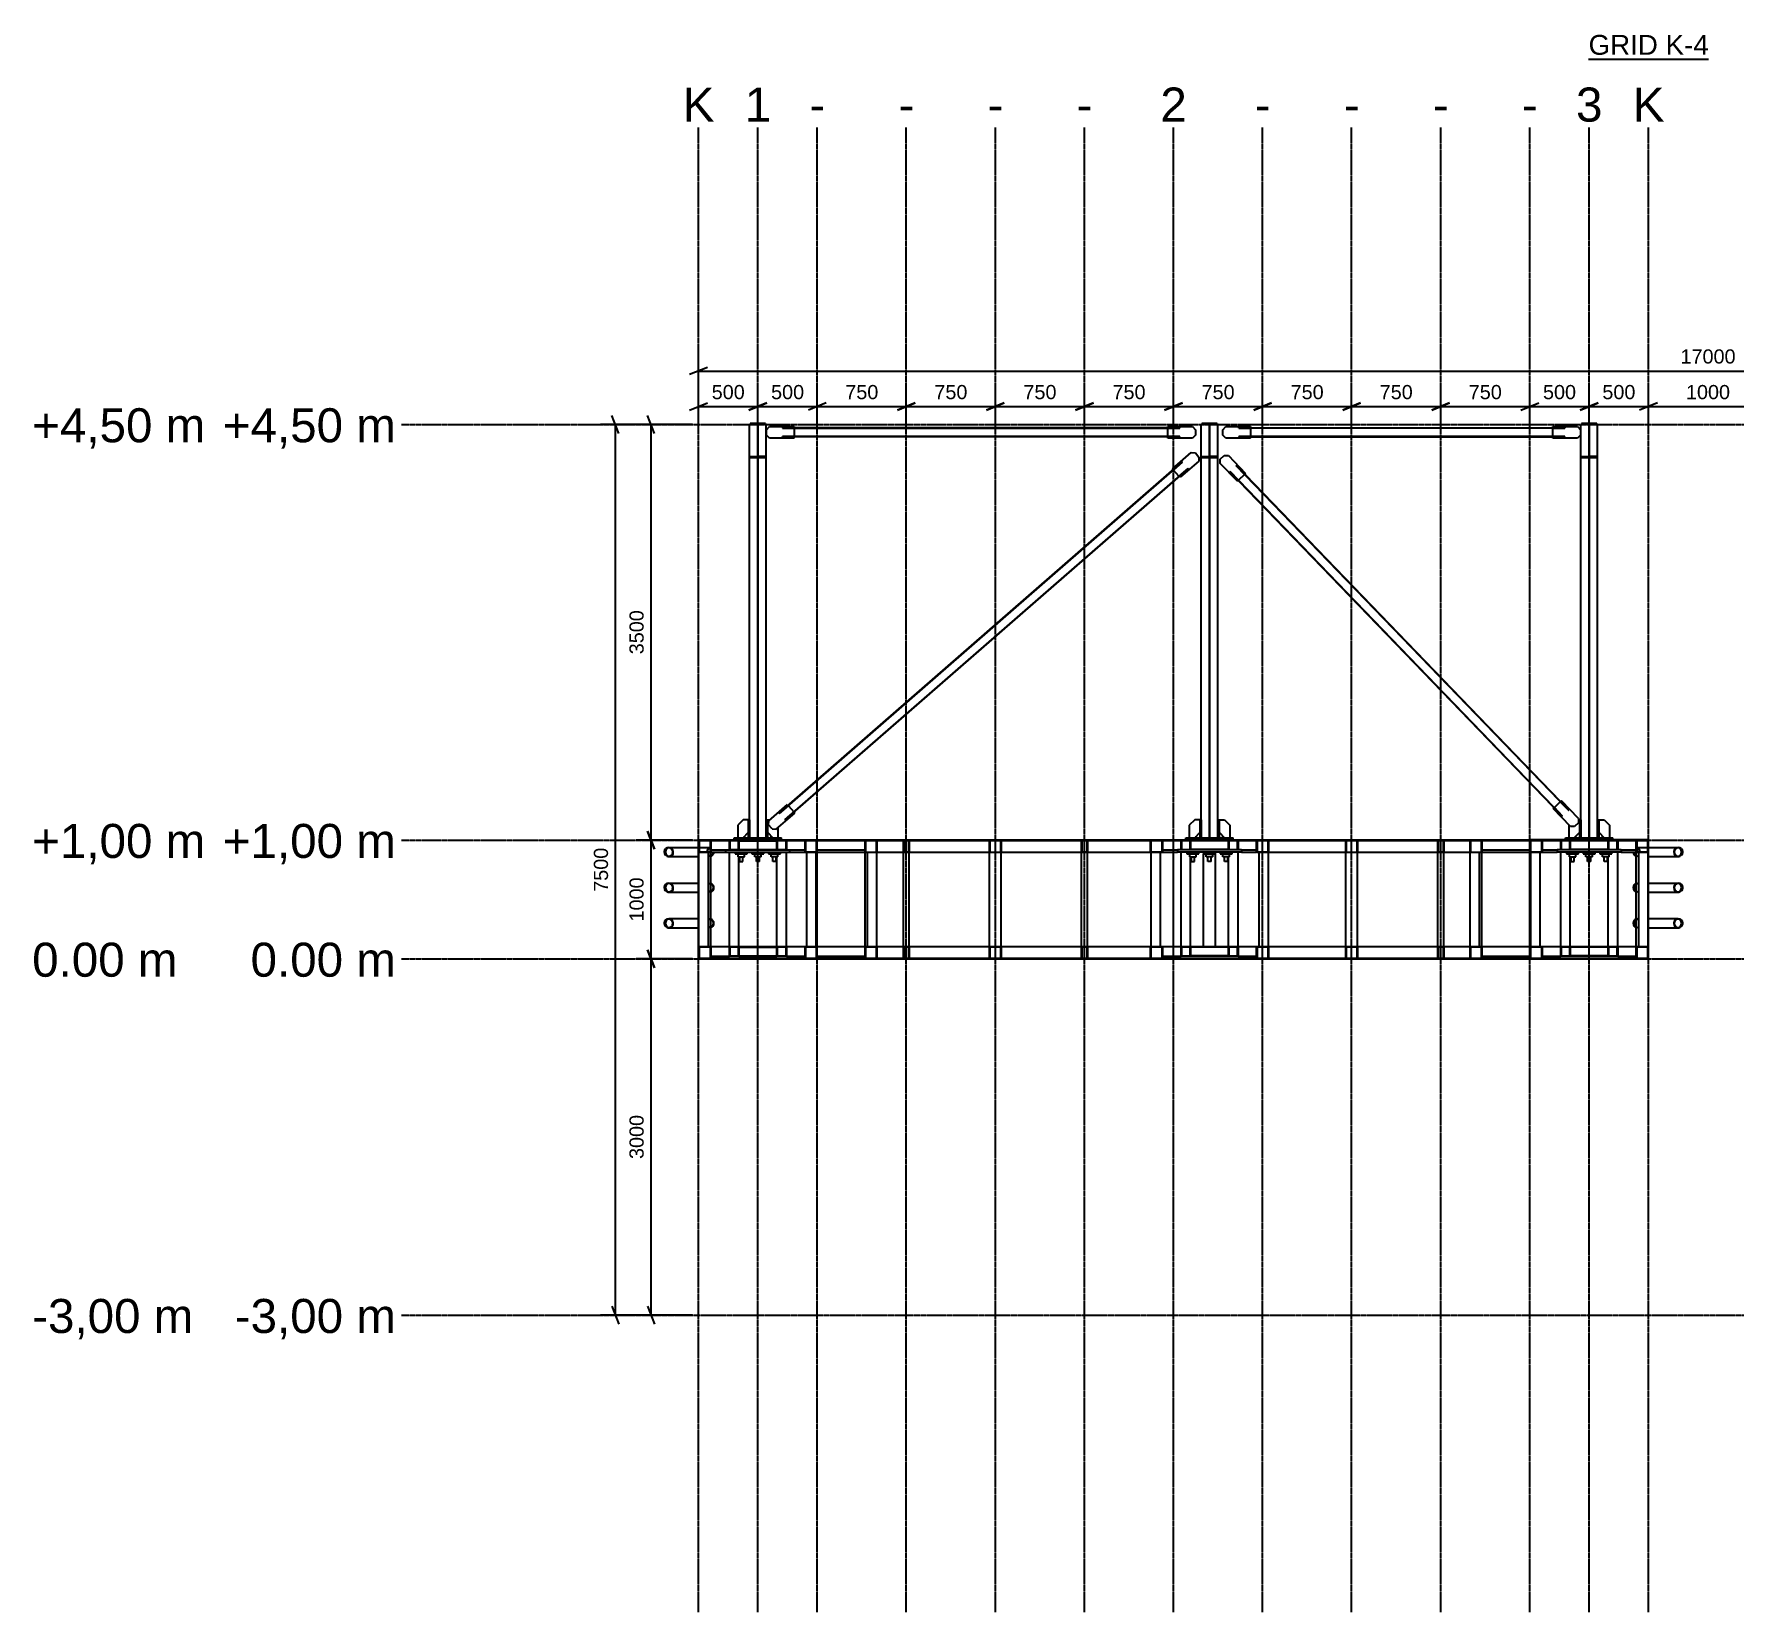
# Model space of a CAD drawing. Header units: millimetres. Extents: x -57554 to 16546, y 2142 to 98430.
# Drawn here: x -10031 to 4276, y 71792 to 85080 of the extents above; entities that cross this region are included whole.
import ezdxf

# ---------------------------------------------------------------- set-up
doc = ezdxf.new("R2010")
doc.units = ezdxf.units.MM
doc.linetypes.add('DXK_LINE_DOT3', pattern=[5.9187, 2.979, -0.9799, 0.9799, -0.9799])
doc.layers.add('S-Z23-A_DIMENSIONS', color=7, linetype='Continuous')
doc.styles.add('Arial', font='ARIAL.TTF', dxfattribs={"height": 0.2})

msp = doc.modelspace()

# ---------------------------------------------------------------- linework, layer by layer
at = {"color": 6, "linetype": 'Continuous'}
msp.add_line((3060, 84868), (4071, 84868), dxfattribs=at)
at = {"color": 1, "linetype": 'DXK_LINE_DOT3'}
for p, q in [((-4435, 71792), (-4435, 84292)), ((-3935, 71792), (-3935, 84292)), ((-3435, 71792), (-3435, 84292)), ((-2685, 71792), (-2685, 84292)), ((-1935, 71792), (-1935, 84292)), ((-1185, 71792), (-1185, 84292)), ((-435, 71792), (-435, 84292)), ((315, 71792), (315, 84292)), ((1065, 71792), (1065, 84292)), ((1815, 71792), (1815, 84292)), ((2565, 71792), (2565, 84292)), ((3065, 71792), (3065, 84292)), ((3565, 71792), (3565, 84292)), ((-6935, 81792), (15065, 81792)), ((-6935, 78292), (15065, 78292)), ((-6935, 77292), (15065, 77292)), ((-6935, 74292), (15065, 74292))]:
    msp.add_line(p, q, dxfattribs=at)
at = {"color": 2, "linetype": 'Continuous'}
for p, q in [((-4005, 81792), (-4000, 81792)), ((-4005, 78462), (-4005, 81792)), ((-3870, 81800), (-4000, 81800)), ((-4000, 81800), (-4000, 81792)), ((-3870, 81792), (-4000, 81792)), ((-3938, 81792), (-3938, 78312)), ((-3932, 81792), (-3938, 81792)), ((-3932, 78312), (-3932, 81792)), ((-3870, 81800), (-3870, 81792)), ((-3870, 81792), (-3865, 81792)), ((-3865, 78462), (-3865, 81792)), ((-3862, 81748), (-3837, 81774)), ((-3862, 81703), (-3862, 81748)), ((-3837, 81678), (-3862, 81703)), ((-3837, 81774), (-3629, 81774)), ((-383, 81764), (-3729, 81764)), ((-3729, 81764), (-3729, 81761)), ((-3629, 81764), (-3729, 81764)), ((-3729, 81764), (-3729, 81760)), ((-3729, 81761), (-383, 81761)), ((-3729, 81760), (-3629, 81760)), ((-3629, 81774), (-3629, 81764)), ((-3629, 81760), (-3629, 81692)), ((-483, 81774), (-275, 81774)), ((-483, 81764), (-483, 81774)), ((-383, 81764), (-483, 81764)), ((-483, 81692), (-483, 81760)), ((-483, 81760), (-383, 81760)), ((-383, 81761), (-383, 81764)), ((-383, 81760), (-383, 81764)), ((-275, 81774), (-250, 81748)), ((-250, 81703), (-275, 81678)), ((-250, 81748), (-250, 81703)), ((-202, 81792), (-197, 81792)), ((-202, 78462), (-202, 81792)), ((-67, 81800), (-197, 81800)), ((-197, 81800), (-197, 81792)), ((-67, 81792), (-197, 81792)), ((-135, 81792), (-135, 78312)), ((-129, 81792), (-135, 81792)), ((-129, 78312), (-129, 81792)), ((-67, 81800), (-67, 81792)), ((-67, 81792), (-62, 81792)), ((-62, 78462), (-62, 81792)), ((-19, 81748), (6, 81774)), ((-19, 81703), (-19, 81748)), ((6, 81678), (-19, 81703)), ((6, 81774), (214, 81774)), ((114, 81761), (114, 81764)), ((114, 81764), (2859, 81764)), ((214, 81764), (114, 81764)), ((114, 81764), (114, 81760)), ((2859, 81761), (114, 81761)), ((114, 81760), (214, 81760)), ((214, 81774), (214, 81764)), ((214, 81760), (214, 81692)), ((2759, 81774), (2967, 81774)), ((2759, 81764), (2759, 81774)), ((2859, 81764), (2759, 81764)), ((2759, 81692), (2759, 81760)), ((2759, 81760), (2859, 81760)), ((2859, 81764), (2859, 81761)), ((2859, 81760), (2859, 81764)), ((2967, 81774), (2992, 81748)), ((2992, 81703), (2967, 81678)), ((2992, 81748), (2992, 81703)), ((2995, 81792), (3000, 81792)), ((2995, 78462), (2995, 81792)), ((3130, 81800), (3000, 81800)), ((3000, 81800), (3000, 81792)), ((3130, 81792), (3000, 81792)), ((3062, 81792), (3062, 78312)), ((3068, 81792), (3062, 81792)), ((3068, 78312), (3068, 81792)), ((3130, 81800), (3130, 81792)), ((3130, 81792), (3135, 81792)), ((3135, 78462), (3135, 81792)), ((-3629, 81678), (-3837, 81678)), ((-3629, 81692), (-3729, 81692)), ((-3729, 81692), (-3729, 81688)), ((-383, 81691), (-3729, 81691)), ((-3729, 81688), (-3729, 81691)), ((-383, 81688), (-3729, 81688)), ((-3729, 81688), (-3629, 81688)), ((-3629, 81678), (-3629, 81688)), ((-383, 81692), (-483, 81692)), ((-483, 81678), (-483, 81688)), ((-483, 81688), (-383, 81688)), ((-275, 81678), (-483, 81678)), ((-443, 81418), (-286, 81555)), ((-383, 81688), (-383, 81692)), ((-383, 81688), (-383, 81691)), ((-286, 81555), (-251, 81552)), ((-251, 81552), (-221, 81518)), ((214, 81678), (6, 81678)), ((214, 81692), (114, 81692)), ((114, 81692), (114, 81688)), ((2859, 81691), (114, 81691)), ((114, 81691), (114, 81688)), ((114, 81688), (2859, 81688)), ((114, 81688), (214, 81688)), ((214, 81678), (214, 81688)), ((2859, 81692), (2759, 81692)), ((2759, 81678), (2759, 81688)), ((2759, 81688), (2859, 81688)), ((2967, 81678), (2759, 81678)), ((2859, 81688), (2859, 81692)), ((2859, 81688), (2859, 81691)), ((-3998, 81514), (-3998, 81522)), ((-3998, 81522), (-3938, 81522)), ((-3998, 81514), (-3938, 81514)), ((-3938, 81514), (-3938, 81522)), ((-3932, 81522), (-3932, 81514)), ((-3872, 81522), (-3932, 81522)), ((-3932, 81514), (-3872, 81514)), ((-3872, 81514), (-3872, 81522)), ((-3756, 78519), (-361, 81477)), ((-3754, 78517), (-359, 81474)), ((-3708, 78464), (-313, 81422)), ((-3706, 78462), (-311, 81419)), ((-436, 81411), (-443, 81418)), ((-361, 81477), (-436, 81411)), ((-434, 81408), (-359, 81474)), ((-389, 81357), (-434, 81408)), ((-314, 81422), (-389, 81357)), ((-386, 81354), (-311, 81419)), ((-223, 81483), (-380, 81347)), ((-359, 81474), (-361, 81477)), ((-359, 81474), (-361, 81477)), ((-311, 81419), (-314, 81422)), ((-313, 81422), (-311, 81419)), ((-221, 81518), (-223, 81483)), ((-195, 81514), (-195, 81522)), ((-195, 81522), (-135, 81522)), ((-195, 81514), (-135, 81514)), ((-135, 81514), (-135, 81522)), ((-129, 81522), (-129, 81514)), ((-69, 81522), (-129, 81522)), ((-129, 81514), (-69, 81514)), ((-69, 81514), (-69, 81522)), ((-42, 81464), (-41, 81500)), ((103, 81315), (-42, 81464)), ((-41, 81500), (-9, 81531)), ((-9, 81531), (27, 81530)), ((27, 81530), (171, 81380)), ((95, 81446), (92, 81443)), ((92, 81443), (162, 81371)), ((93, 81444), (95, 81446)), ((2891, 78543), (93, 81444)), ((95, 81446), (2893, 78545)), ((164, 81374), (95, 81446)), ((3002, 81514), (3002, 81522)), ((3002, 81522), (3062, 81522)), ((3002, 81514), (3062, 81514)), ((3062, 81514), (3062, 81522)), ((3068, 81522), (3068, 81514)), ((3128, 81522), (3068, 81522)), ((3068, 81514), (3128, 81514)), ((3128, 81514), (3128, 81522)), ((-380, 81347), (-386, 81354)), ((43, 81396), (40, 81393)), ((42, 81395), (40, 81393)), ((2838, 78493), (40, 81393)), ((40, 81393), (109, 81321)), ((2841, 78495), (42, 81395)), ((112, 81324), (43, 81396)), ((103, 81315), (109, 81321)), ((162, 81371), (112, 81324)), ((171, 81380), (164, 81374)), ((-3843, 78455), (-3686, 78592)), ((-3680, 78585), (-3756, 78519)), ((-3753, 78516), (-3678, 78582)), ((-3686, 78592), (-3680, 78585)), ((-3678, 78582), (-3633, 78530)), ((2762, 78558), (2769, 78565)), ((2907, 78408), (2762, 78558)), ((2769, 78565), (2838, 78493)), ((2772, 78567), (2821, 78615)), ((2841, 78495), (2772, 78567)), ((2821, 78615), (2891, 78543)), ((2831, 78624), (2824, 78617)), ((2893, 78545), (2824, 78617)), ((2975, 78474), (2831, 78624)), ((-4060, 78462), (-4105, 78417)), ((-4105, 78417), (-4105, 78312)), ((-4015, 78462), (-4060, 78462)), ((-4015, 78312), (-4015, 78462)), ((-4015, 78462), (-4005, 78462)), ((-4005, 78462), (-4005, 78312)), ((-3865, 78312), (-3865, 78462)), ((-3865, 78462), (-3855, 78462)), ((-3855, 78462), (-3855, 78312)), ((-3855, 78462), (-3835, 78462)), ((-3846, 78420), (-3843, 78455)), ((-3816, 78386), (-3846, 78420)), ((-3781, 78384), (-3624, 78520)), ((-3754, 78517), (-3756, 78519)), ((-3756, 78519), (-3753, 78516)), ((-3633, 78530), (-3708, 78465)), ((-3708, 78465), (-3706, 78462)), ((-3706, 78462), (-3708, 78464)), ((-3706, 78462), (-3630, 78527)), ((-3630, 78527), (-3624, 78520)), ((-257, 78462), (-302, 78417)), ((-302, 78417), (-302, 78312)), ((-212, 78462), (-257, 78462)), ((-212, 78312), (-212, 78462)), ((-212, 78462), (-202, 78462)), ((-202, 78462), (-202, 78312)), ((-62, 78312), (-62, 78462)), ((-62, 78462), (-52, 78462)), ((-52, 78462), (-52, 78312)), ((-52, 78462), (-7, 78462)), ((-7, 78462), (38, 78417)), ((38, 78417), (38, 78312)), ((2838, 78493), (2841, 78495)), ((2838, 78493), (2841, 78495)), ((2891, 78543), (2893, 78545)), ((2893, 78545), (2891, 78543)), ((2897, 78419), (2895, 78417)), ((2895, 78417), (2895, 78312)), ((2942, 78408), (2907, 78408)), ((2974, 78439), (2942, 78408)), ((2975, 78474), (2974, 78439)), ((2975, 78462), (2985, 78462)), ((2985, 78312), (2985, 78462)), ((2985, 78462), (2995, 78462)), ((2995, 78462), (2995, 78312)), ((3135, 78312), (3135, 78462)), ((3135, 78462), (3145, 78462)), ((3145, 78462), (3145, 78312)), ((3145, 78462), (3190, 78462)), ((3190, 78462), (3235, 78417)), ((3235, 78417), (3235, 78312)), ((-4435, 78294), (-4435, 78291)), ((-4435, 78294), (-3435, 78294)), ((-4435, 77296), (-4435, 78292)), ((-4435, 78292), (-4432, 78292)), ((-4435, 78291), (-3435, 78291)), ((-4432, 77296), (-4432, 78292)), ((-4432, 78190), (-4432, 78290)), ((-4432, 78290), (-4332, 78290)), ((-4335, 78286), (-4429, 78286)), ((-4429, 78286), (-4429, 78192)), ((-4335, 78192), (-4335, 78286)), ((-4332, 78290), (-4175, 78290)), ((-4332, 78290), (-4332, 78190)), ((-4175, 78210), (-4175, 78290)), ((-4175, 78290), (-4095, 78290)), ((-4098, 78286), (-4172, 78286)), ((-4172, 78286), (-4172, 78212)), ((-4135, 78292), (-4135, 78312)), ((-4135, 78312), (-3735, 78312)), ((-4135, 78292), (-3735, 78292)), ((-4098, 78212), (-4098, 78286)), ((-4095, 78286), (-4095, 78290)), ((-4095, 78290), (-3775, 78290)), ((-4095, 78290), (-4095, 78210)), ((-4095, 78286), (-3775, 78286)), ((-4088, 78290), (-4088, 78291)), ((-4062, 78290), (-4062, 78291)), ((-4060, 78312), (-4015, 78358)), ((-4048, 78312), (-4048, 78325)), ((-4005, 78312), (-4015, 78312)), ((-3948, 78290), (-3948, 78291)), ((-3938, 78312), (-3932, 78312)), ((-3922, 78290), (-3922, 78291)), ((-3855, 78312), (-3865, 78312)), ((-3855, 78358), (-3810, 78312)), ((-3822, 78312), (-3822, 78325)), ((-3816, 78386), (-3781, 78384)), ((-3808, 78290), (-3808, 78291)), ((-3782, 78290), (-3782, 78291)), ((-3775, 78286), (-3775, 78290)), ((-3775, 78210), (-3775, 78290)), ((-3775, 78290), (-3695, 78290)), ((-3698, 78286), (-3772, 78286)), ((-3772, 78286), (-3772, 78212)), ((-3765, 78312), (-3765, 78398)), ((-3735, 78292), (-3735, 78312)), ((-3698, 78212), (-3698, 78286)), ((-3695, 78290), (-3695, 78210)), ((-3695, 78290), (-3538, 78290)), ((-3538, 78190), (-3538, 78290)), ((-3538, 78290), (-3438, 78290)), ((-3441, 78286), (-3535, 78286)), ((-3535, 78286), (-3535, 78192)), ((-3441, 78192), (-3441, 78286)), ((-3438, 78290), (-3032, 78290)), ((-3438, 78290), (-3438, 78190)), ((-3435, 78291), (-3435, 78294)), ((-3435, 78291), (-3435, 78294)), ((-3435, 78294), (-1935, 78294)), ((-3435, 78290), (-3435, 78291)), ((-3435, 78290), (-3435, 78291)), ((-3435, 78291), (-1935, 78291)), ((-3032, 78190), (-3032, 78290)), ((-3032, 78290), (-2932, 78290)), ((-2935, 78286), (-3029, 78286)), ((-3029, 78286), (-3029, 78192)), ((-2935, 78192), (-2935, 78286)), ((-2932, 78290), (-2932, 78190)), ((-2932, 78290), (-2710, 78290)), ((-2710, 78190), (-2710, 78290)), ((-2710, 78290), (-2660, 78290)), ((-2663, 78286), (-2707, 78286)), ((-2707, 78286), (-2707, 78192)), ((-2663, 78192), (-2663, 78286)), ((-2660, 78290), (-1985, 78290)), ((-2660, 78290), (-2660, 78190)), ((-1985, 78190), (-1985, 78290)), ((-1985, 78290), (-1885, 78290)), ((-1888, 78286), (-1982, 78286)), ((-1982, 78286), (-1982, 78192)), ((-1935, 78291), (-1935, 78294)), ((-1935, 78291), (-1935, 78294)), ((-1935, 78294), (-435, 78294)), ((-1935, 78290), (-1935, 78291)), ((-1935, 78290), (-1935, 78291)), ((-1935, 78291), (-435, 78291)), ((-1888, 78192), (-1888, 78286)), ((-1885, 78290), (-1885, 78190)), ((-1885, 78290), (-1210, 78290)), ((-1210, 78190), (-1210, 78290)), ((-1210, 78290), (-1160, 78290)), ((-1163, 78286), (-1207, 78286)), ((-1207, 78286), (-1207, 78192)), ((-1163, 78192), (-1163, 78286)), ((-1160, 78290), (-1160, 78190)), ((-1160, 78290), (-629, 78290)), ((-629, 78190), (-629, 78290)), ((-629, 78290), (-529, 78290)), ((-532, 78286), (-626, 78286)), ((-626, 78286), (-626, 78192)), ((-532, 78192), (-532, 78286)), ((-529, 78290), (-372, 78290)), ((-529, 78290), (-529, 78190)), ((-435, 78291), (-435, 78294)), ((-435, 78291), (-435, 78294)), ((-435, 78294), (1065, 78294)), ((-435, 78290), (-435, 78291)), ((-435, 78290), (-435, 78291)), ((-435, 78291), (1065, 78291)), ((-372, 78210), (-372, 78290)), ((-372, 78290), (-292, 78290)), ((-295, 78286), (-369, 78286)), ((-369, 78286), (-369, 78212)), ((-332, 78292), (-332, 78312)), ((-332, 78312), (68, 78312)), ((-332, 78292), (68, 78292)), ((-295, 78212), (-295, 78286)), ((-292, 78286), (-292, 78290)), ((-292, 78290), (28, 78290)), ((-292, 78290), (-292, 78210)), ((28, 78286), (-292, 78286)), ((-285, 78290), (-285, 78291)), ((-259, 78290), (-259, 78291)), ((-257, 78312), (-212, 78358)), ((-245, 78312), (-245, 78325)), ((-202, 78312), (-212, 78312)), ((-145, 78290), (-145, 78291)), ((-135, 78312), (-129, 78312)), ((-119, 78290), (-119, 78291)), ((-52, 78312), (-62, 78312)), ((-52, 78358), (-7, 78312)), ((-19, 78312), (-19, 78325)), ((-5, 78290), (-5, 78291)), ((21, 78290), (21, 78291)), ((28, 78210), (28, 78290)), ((28, 78290), (108, 78290)), ((28, 78290), (28, 78286)), ((105, 78286), (31, 78286)), ((31, 78286), (31, 78212)), ((68, 78292), (68, 78312)), ((105, 78212), (105, 78286)), ((108, 78290), (108, 78210)), ((108, 78290), (265, 78290)), ((265, 78190), (265, 78290)), ((265, 78290), (365, 78290)), ((362, 78286), (268, 78286)), ((268, 78286), (268, 78192)), ((362, 78192), (362, 78286)), ((365, 78290), (1015, 78290)), ((365, 78290), (365, 78190)), ((1015, 78190), (1015, 78290)), ((1015, 78290), (1115, 78290)), ((1112, 78286), (1018, 78286)), ((1018, 78286), (1018, 78192)), ((1065, 78291), (1065, 78294)), ((1065, 78291), (1065, 78294)), ((1065, 78294), (2565, 78294)), ((1065, 78290), (1065, 78291)), ((1065, 78290), (1065, 78291)), ((1065, 78291), (2565, 78291)), ((1112, 78192), (1112, 78286)), ((1115, 78290), (1115, 78190)), ((1115, 78290), (1790, 78290)), ((1790, 78190), (1790, 78290)), ((1790, 78290), (1840, 78290)), ((1837, 78286), (1793, 78286)), ((1793, 78286), (1793, 78192)), ((1837, 78192), (1837, 78286)), ((1840, 78290), (2062, 78290)), ((1840, 78290), (1840, 78190)), ((2062, 78190), (2062, 78290)), ((2062, 78290), (2162, 78290)), ((2159, 78286), (2065, 78286)), ((2065, 78286), (2065, 78192)), ((2159, 78192), (2159, 78286)), ((2162, 78290), (2162, 78190)), ((2162, 78290), (2568, 78290)), ((2565, 78291), (2565, 78294)), ((2565, 78291), (2565, 78294)), ((3565, 78294), (2565, 78294)), ((2565, 78290), (2565, 78291)), ((2565, 78290), (2565, 78291)), ((2565, 78291), (3565, 78291)), ((2568, 78190), (2568, 78290)), ((2568, 78290), (2668, 78290)), ((2665, 78286), (2571, 78286)), ((2571, 78286), (2571, 78192)), ((2665, 78192), (2665, 78286)), ((2668, 78290), (2668, 78190)), ((2668, 78290), (2825, 78290)), ((2825, 78210), (2825, 78290)), ((2825, 78290), (2905, 78290)), ((2902, 78286), (2828, 78286)), ((2828, 78286), (2828, 78212)), ((2865, 78292), (2865, 78312)), ((2865, 78312), (3265, 78312)), ((2865, 78292), (3265, 78292)), ((2902, 78212), (2902, 78286)), ((2905, 78286), (2905, 78290)), ((2905, 78290), (3225, 78290)), ((2905, 78290), (2905, 78210)), ((3225, 78286), (2905, 78286)), ((2912, 78290), (2912, 78291)), ((2938, 78290), (2938, 78291)), ((2940, 78312), (2985, 78358)), ((2952, 78312), (2952, 78325)), ((2995, 78312), (2985, 78312)), ((3052, 78290), (3052, 78291)), ((3062, 78312), (3068, 78312)), ((3078, 78290), (3078, 78291)), ((3145, 78312), (3135, 78312)), ((3145, 78358), (3190, 78312)), ((3178, 78312), (3178, 78325)), ((3192, 78290), (3192, 78291)), ((3218, 78290), (3218, 78291)), ((3225, 78210), (3225, 78290)), ((3225, 78290), (3305, 78290)), ((3225, 78290), (3225, 78286)), ((3302, 78286), (3228, 78286)), ((3228, 78286), (3228, 78212)), ((3265, 78292), (3265, 78312)), ((3302, 78212), (3302, 78286)), ((3305, 78290), (3305, 78210)), ((3305, 78290), (3462, 78290)), ((3462, 78190), (3462, 78290)), ((3462, 78290), (3562, 78290)), ((3559, 78286), (3465, 78286)), ((3465, 78286), (3465, 78192)), ((3559, 78192), (3559, 78286)), ((3562, 77296), (3562, 78292)), ((3562, 78292), (3565, 78292)), ((3562, 78290), (3562, 78190)), ((3565, 78291), (3565, 78294)), ((3565, 77296), (3565, 78292)), ((-4710, 78207), (-4712, 78192)), ((-4712, 78192), (-4710, 78178)), ((-4704, 78219), (-4710, 78207)), ((-4710, 78178), (-4704, 78166)), ((-4698, 78225), (-4704, 78219)), ((-4704, 78166), (-4698, 78160)), ((-4685, 78231), (-4435, 78231)), ((-4685, 78154), (-4435, 78154)), ((-4332, 78190), (-4432, 78190)), ((-4429, 78231), (-4335, 78231)), ((-4429, 78192), (-4335, 78192)), ((-4362, 78192), (-4360, 78207)), ((-4360, 78207), (-4354, 78219)), ((-4358, 78206), (-4360, 78192)), ((-4352, 78217), (-4358, 78206)), ((-4354, 78219), (-4345, 78228)), ((-4344, 78225), (-4352, 78217)), ((-4352, 77396), (-4352, 78190)), ((-4352, 78167), (-4344, 78160)), ((-4345, 78157), (-4352, 78164)), ((-4345, 78228), (-4335, 78231)), ((-4335, 78154), (-4345, 78157)), ((-4335, 78228), (-4344, 78225)), ((-4344, 78160), (-4335, 78157)), ((-4332, 78210), (-4205, 78210)), ((-4332, 77396), (-4332, 78190)), ((-4332, 78190), (-4205, 78190)), ((-4332, 78158), (-4325, 78160)), ((-4325, 78157), (-4332, 78155)), ((-4325, 78160), (-4317, 78168)), ((-4316, 78166), (-4325, 78157)), ((-4317, 78168), (-4312, 78179)), ((-4310, 78178), (-4316, 78166)), ((-4312, 78179), (-4310, 78190)), ((-4308, 78190), (-4310, 78178)), ((-4205, 78190), (-4205, 78210)), ((-4205, 78210), (-3665, 78210)), ((-4205, 78190), (-3665, 78190)), ((-4095, 78210), (-4175, 78210)), ((-4175, 77396), (-4175, 78190)), ((-4172, 78212), (-4098, 78212)), ((-4025, 78188), (-4125, 78188)), ((-4125, 78188), (-4125, 78178)), ((-4125, 78178), (-4025, 78178)), ((-4102, 78150), (-4102, 78178)), ((-4102, 78150), (-4048, 78150)), ((-4095, 78212), (-3775, 78212)), ((-4095, 78210), (-4095, 78212)), ((-4095, 78210), (-3775, 78210)), ((-4095, 78188), (-4095, 78190)), ((-4095, 77396), (-4095, 78150)), ((-4088, 78188), (-4088, 78190)), ((-4088, 78112), (-4088, 78150)), ((-4061, 78188), (-4061, 78190)), ((-4061, 78112), (-4061, 78150)), ((-4048, 78150), (-4048, 78178)), ((-4025, 78178), (-4025, 78188)), ((-3885, 78188), (-3985, 78188)), ((-3985, 78188), (-3985, 78178)), ((-3985, 78178), (-3885, 78178)), ((-3962, 78150), (-3962, 78178)), ((-3908, 78150), (-3962, 78150)), ((-3948, 78188), (-3948, 78190)), ((-3948, 78112), (-3948, 78150)), ((-3921, 78188), (-3921, 78190)), ((-3921, 78112), (-3921, 78150)), ((-3908, 78150), (-3908, 78178)), ((-3885, 78178), (-3885, 78188)), ((-3745, 78188), (-3845, 78188)), ((-3845, 78188), (-3845, 78178)), ((-3845, 78178), (-3745, 78178)), ((-3822, 78150), (-3822, 78178)), ((-3768, 78150), (-3822, 78150)), ((-3808, 78188), (-3808, 78190)), ((-3808, 78112), (-3808, 78150)), ((-3781, 78188), (-3781, 78190)), ((-3781, 78112), (-3781, 78150)), ((-3775, 78210), (-3775, 78212)), ((-3695, 78210), (-3775, 78210)), ((-3775, 78188), (-3775, 78190)), ((-3775, 77396), (-3775, 78150)), ((-3772, 78212), (-3698, 78212)), ((-3768, 78150), (-3768, 78178)), ((-3745, 78178), (-3745, 78188)), ((-3695, 77396), (-3695, 78190)), ((-3665, 78190), (-3665, 78210)), ((-3665, 78210), (-3538, 78210)), ((-3665, 78190), (-3538, 78190)), ((-3438, 78190), (-3538, 78190)), ((-3535, 78192), (-3441, 78192)), ((-3523, 77396), (-3523, 78190)), ((-3443, 77396), (-3443, 78190)), ((-3438, 78210), (-3032, 78210)), ((-3438, 77396), (-3438, 78190)), ((-3435, 78190), (-3435, 78210)), ((-3435, 77396), (-3435, 78190)), ((-3435, 77396), (-3435, 78190)), ((-3435, 78190), (-3032, 78190)), ((-3032, 78190), (-2932, 78190)), ((-3032, 77396), (-3032, 78190)), ((-3029, 78192), (-2935, 78192)), ((-3012, 77396), (-3012, 78190)), ((-2932, 77396), (-2932, 78190)), ((-2932, 78190), (-2710, 78190)), ((-2660, 78190), (-2710, 78190)), ((-2710, 77396), (-2710, 78190)), ((-2707, 78192), (-2663, 78192)), ((-2660, 78190), (-1985, 78190)), ((-2660, 77396), (-2660, 78190)), ((-1985, 77396), (-1985, 78190)), ((-1985, 78190), (-1885, 78190)), ((-1982, 78192), (-1888, 78192)), ((-1885, 77396), (-1885, 78190)), ((-1885, 78190), (-1210, 78190)), ((-1160, 78190), (-1210, 78190)), ((-1210, 77396), (-1210, 78190)), ((-1207, 78192), (-1163, 78192)), ((-1160, 77396), (-1160, 78190)), ((-1160, 78190), (-629, 78190)), ((-529, 78190), (-629, 78190)), ((-626, 78192), (-532, 78192)), ((-624, 77396), (-624, 78190)), ((-544, 77396), (-544, 78190)), ((-529, 78210), (-402, 78210)), ((-529, 78190), (-402, 78190)), ((-435, 77396), (-435, 78190)), ((-435, 77396), (-435, 78190)), ((138, 78210), (-402, 78210)), ((-402, 78210), (-402, 78190)), ((138, 78190), (-402, 78190)), ((-292, 78210), (-372, 78210)), ((-372, 77396), (-372, 78190)), ((-369, 78212), (-295, 78212)), ((-222, 78188), (-322, 78188)), ((-322, 78188), (-322, 78178)), ((-322, 78178), (-222, 78178)), ((-299, 78150), (-299, 78178)), ((-299, 78150), (-245, 78150)), ((-292, 78210), (-292, 78212)), ((28, 78212), (-292, 78212)), ((28, 78210), (-292, 78210)), ((-292, 78188), (-292, 78190)), ((-292, 77396), (-292, 78150)), ((-285, 78188), (-285, 78190)), ((-285, 78112), (-285, 78150)), ((-258, 78188), (-258, 78190)), ((-258, 78112), (-258, 78150)), ((-245, 78150), (-245, 78178)), ((-222, 78178), (-222, 78188)), ((-182, 78188), (-182, 78190)), ((-82, 78188), (-182, 78188)), ((-182, 78188), (-182, 78178)), ((-182, 77396), (-182, 78178)), ((-182, 78178), (-82, 78178)), ((-159, 78150), (-159, 78178)), ((-105, 78150), (-159, 78150)), ((-145, 78188), (-145, 78190)), ((-145, 78112), (-145, 78150)), ((-118, 78188), (-118, 78190)), ((-118, 78112), (-118, 78150)), ((-105, 78150), (-105, 78178)), ((-82, 78188), (-82, 78190)), ((-82, 78178), (-82, 78188)), ((-82, 77396), (-82, 78178)), ((58, 78188), (-42, 78188)), ((-42, 78188), (-42, 78178)), ((-42, 78178), (58, 78178)), ((-19, 78150), (-19, 78178)), ((35, 78150), (-19, 78150)), ((-5, 78188), (-5, 78190)), ((-5, 78112), (-5, 78150)), ((22, 78188), (22, 78190)), ((22, 78112), (22, 78150)), ((28, 78210), (28, 78212)), ((108, 78210), (28, 78210)), ((28, 78188), (28, 78190)), ((28, 77396), (28, 78150)), ((31, 78212), (105, 78212)), ((35, 78150), (35, 78178)), ((58, 78178), (58, 78188)), ((108, 77396), (108, 78190)), ((138, 78210), (138, 78190)), ((138, 78210), (265, 78210)), ((138, 78190), (265, 78190)), ((365, 78190), (265, 78190)), ((268, 78192), (362, 78192)), ((285, 77396), (285, 78190)), ((365, 78190), (1015, 78190)), ((365, 77396), (365, 78190)), ((1015, 77396), (1015, 78190)), ((1015, 78190), (1115, 78190)), ((1018, 78192), (1112, 78192)), ((1115, 77396), (1115, 78190)), ((1115, 78190), (1790, 78190)), ((1840, 78190), (1790, 78190)), ((1790, 77396), (1790, 78190)), ((1793, 78192), (1837, 78192)), ((1840, 78190), (2062, 78190)), ((1840, 77396), (1840, 78190)), ((2062, 77396), (2062, 78190)), ((2062, 78190), (2162, 78190)), ((2065, 78192), (2159, 78192)), ((2142, 77396), (2142, 78190)), ((2162, 78210), (2568, 78210)), ((2162, 77396), (2162, 78190)), ((2162, 78190), (2565, 78190)), ((2565, 78190), (2565, 78210)), ((2565, 77396), (2565, 78190)), ((2565, 77396), (2565, 78190)), ((2568, 77396), (2568, 78190)), ((2668, 78190), (2568, 78190)), ((2571, 78192), (2665, 78192)), ((2573, 77396), (2573, 78190)), ((2653, 77396), (2653, 78190)), ((2668, 78210), (2795, 78210)), ((2668, 78190), (2795, 78190)), ((3335, 78210), (2795, 78210)), ((2795, 78210), (2795, 78190)), ((3335, 78190), (2795, 78190)), ((2905, 78210), (2825, 78210)), ((2825, 77396), (2825, 78190)), ((2828, 78212), (2902, 78212)), ((2975, 78188), (2875, 78188)), ((2875, 78188), (2875, 78178)), ((2875, 78178), (2975, 78178)), ((2898, 78150), (2898, 78178)), ((2898, 78150), (2952, 78150)), ((2905, 78210), (2905, 78212)), ((3225, 78212), (2905, 78212)), ((3225, 78210), (2905, 78210)), ((2905, 78188), (2905, 78190)), ((2905, 77396), (2905, 78150)), ((2912, 78188), (2912, 78190)), ((2912, 78112), (2912, 78150)), ((2939, 78188), (2939, 78190)), ((2939, 78112), (2939, 78150)), ((2952, 78150), (2952, 78178)), ((2975, 78178), (2975, 78188)), ((3115, 78188), (3015, 78188)), ((3015, 78188), (3015, 78178)), ((3015, 78178), (3115, 78178)), ((3038, 78150), (3038, 78178)), ((3092, 78150), (3038, 78150)), ((3052, 78188), (3052, 78190)), ((3052, 78112), (3052, 78150)), ((3079, 78188), (3079, 78190)), ((3079, 78112), (3079, 78150)), ((3092, 78150), (3092, 78178)), ((3115, 78178), (3115, 78188)), ((3255, 78188), (3155, 78188)), ((3155, 78188), (3155, 78178)), ((3155, 78178), (3255, 78178)), ((3178, 78150), (3178, 78178)), ((3232, 78150), (3178, 78150)), ((3192, 78188), (3192, 78190)), ((3192, 78112), (3192, 78150)), ((3219, 78188), (3219, 78190)), ((3219, 78112), (3219, 78150)), ((3225, 78210), (3225, 78212)), ((3305, 78210), (3225, 78210)), ((3225, 78188), (3225, 78190)), ((3225, 77396), (3225, 78150)), ((3228, 78212), (3302, 78212)), ((3232, 78150), (3232, 78178)), ((3255, 78178), (3255, 78188)), ((3305, 77396), (3305, 78190)), ((3335, 78210), (3335, 78190)), ((3335, 78210), (3462, 78210)), ((3335, 78190), (3462, 78190)), ((3440, 78178), (3439, 78190)), ((3446, 78166), (3440, 78178)), ((3441, 78190), (3442, 78179)), ((3442, 78179), (3448, 78168)), ((3455, 78157), (3446, 78166)), ((3448, 78168), (3456, 78160)), ((3462, 78155), (3455, 78157)), ((3456, 78160), (3462, 78158)), ((3462, 77396), (3462, 78190)), ((3562, 78190), (3462, 78190)), ((3465, 78231), (3475, 78228)), ((3465, 78231), (3559, 78231)), ((3475, 78225), (3465, 78228)), ((3465, 78192), (3559, 78192)), ((3465, 78157), (3475, 78160)), ((3475, 78157), (3465, 78154)), ((3475, 78228), (3484, 78219)), ((3483, 78217), (3475, 78225)), ((3475, 78160), (3482, 78167)), ((3482, 78164), (3475, 78157)), ((3482, 77396), (3482, 78190)), ((3488, 78206), (3483, 78217)), ((3484, 78219), (3490, 78207)), ((3490, 78192), (3488, 78206)), ((3490, 78207), (3492, 78192)), ((3565, 78231), (3815, 78231)), ((3565, 78154), (3815, 78154)), ((3834, 78219), (3828, 78225)), ((3828, 78160), (3834, 78166)), ((3840, 78207), (3834, 78219)), ((3834, 78166), (3840, 78178)), ((3842, 78192), (3840, 78207)), ((3840, 78178), (3842, 78192)), ((-4088, 78112), (-4061, 78112)), ((-3921, 78112), (-3948, 78112)), ((-3781, 78112), (-3808, 78112)), ((-285, 78112), (-258, 78112)), ((-118, 78112), (-145, 78112)), ((22, 78112), (-5, 78112)), ((2912, 78112), (2939, 78112)), ((3079, 78112), (3052, 78112)), ((3219, 78112), (3192, 78112)), ((-4710, 77907), (-4712, 77892)), ((-4712, 77892), (-4710, 77878)), ((-4704, 77919), (-4710, 77907)), ((-4710, 77878), (-4704, 77866)), ((-4698, 77925), (-4704, 77919)), ((-4704, 77866), (-4698, 77860)), ((-4685, 77931), (-4435, 77931)), ((-4685, 77854), (-4435, 77854)), ((-4352, 77921), (-4345, 77928)), ((-4344, 77925), (-4352, 77918)), ((-4352, 77867), (-4344, 77860)), ((-4345, 77857), (-4352, 77864)), ((-4345, 77928), (-4335, 77931)), ((-4335, 77854), (-4345, 77857)), ((-4335, 77928), (-4344, 77925)), ((-4344, 77860), (-4335, 77857)), ((-4332, 77930), (-4325, 77928)), ((-4325, 77925), (-4332, 77927)), ((-4332, 77858), (-4325, 77860)), ((-4325, 77857), (-4332, 77855)), ((-4325, 77928), (-4316, 77919)), ((-4317, 77917), (-4325, 77925)), ((-4325, 77860), (-4317, 77868)), ((-4316, 77866), (-4325, 77857)), ((-4312, 77906), (-4317, 77917)), ((-4317, 77868), (-4312, 77879)), ((-4316, 77919), (-4310, 77907)), ((-4310, 77878), (-4316, 77866)), ((-4310, 77892), (-4312, 77906)), ((-4312, 77879), (-4310, 77892)), ((-4310, 77907), (-4308, 77892)), ((-4308, 77892), (-4310, 77878)), ((3438, 77892), (3440, 77907)), ((3440, 77878), (3438, 77892)), ((3440, 77907), (3446, 77919)), ((3442, 77906), (3440, 77892)), ((3440, 77892), (3442, 77879)), ((3446, 77866), (3440, 77878)), ((3448, 77917), (3442, 77906)), ((3442, 77879), (3448, 77868)), ((3446, 77919), (3455, 77928)), ((3455, 77857), (3446, 77866)), ((3456, 77925), (3448, 77917)), ((3448, 77868), (3456, 77860)), ((3455, 77928), (3462, 77930)), ((3462, 77855), (3455, 77857)), ((3462, 77927), (3456, 77925)), ((3456, 77860), (3462, 77858)), ((3465, 77931), (3475, 77928)), ((3475, 77925), (3465, 77928)), ((3465, 77857), (3475, 77860)), ((3475, 77857), (3465, 77854)), ((3475, 77928), (3482, 77921)), ((3482, 77918), (3475, 77925)), ((3475, 77860), (3482, 77867)), ((3482, 77864), (3475, 77857)), ((3565, 77931), (3815, 77931)), ((3565, 77854), (3815, 77854)), ((3834, 77919), (3828, 77925)), ((3828, 77860), (3834, 77866)), ((3840, 77907), (3834, 77919)), ((3834, 77866), (3840, 77878)), ((3842, 77892), (3840, 77907)), ((3840, 77878), (3842, 77892)), ((-4710, 77607), (-4712, 77592)), ((-4712, 77592), (-4710, 77578)), ((-4704, 77619), (-4710, 77607)), ((-4710, 77578), (-4704, 77566)), ((-4698, 77625), (-4704, 77619)), ((-4704, 77566), (-4698, 77560)), ((-4685, 77631), (-4435, 77631)), ((-4685, 77554), (-4435, 77554)), ((-4352, 77621), (-4345, 77628)), ((-4344, 77625), (-4352, 77618)), ((-4352, 77567), (-4344, 77560)), ((-4345, 77557), (-4352, 77564)), ((-4345, 77628), (-4335, 77631)), ((-4335, 77554), (-4345, 77557)), ((-4335, 77628), (-4344, 77625)), ((-4344, 77560), (-4335, 77557)), ((-4332, 77630), (-4325, 77628)), ((-4325, 77625), (-4332, 77627)), ((-4332, 77558), (-4325, 77560)), ((-4325, 77557), (-4332, 77555)), ((-4325, 77628), (-4316, 77619)), ((-4317, 77617), (-4325, 77625)), ((-4325, 77560), (-4317, 77568)), ((-4316, 77566), (-4325, 77557)), ((-4312, 77606), (-4317, 77617)), ((-4317, 77568), (-4312, 77579)), ((-4316, 77619), (-4310, 77607)), ((-4310, 77578), (-4316, 77566)), ((-4310, 77592), (-4312, 77606)), ((-4312, 77579), (-4310, 77592)), ((-4310, 77607), (-4308, 77592)), ((-4308, 77592), (-4310, 77578)), ((3438, 77592), (3440, 77607)), ((3440, 77578), (3438, 77592)), ((3440, 77607), (3446, 77619)), ((3442, 77606), (3440, 77592)), ((3440, 77592), (3442, 77579)), ((3446, 77566), (3440, 77578)), ((3448, 77617), (3442, 77606)), ((3442, 77579), (3448, 77568)), ((3446, 77619), (3455, 77628)), ((3455, 77557), (3446, 77566)), ((3456, 77625), (3448, 77617)), ((3448, 77568), (3456, 77560)), ((3455, 77628), (3462, 77630)), ((3462, 77555), (3455, 77557)), ((3462, 77627), (3456, 77625)), ((3456, 77560), (3462, 77558)), ((3465, 77631), (3475, 77628)), ((3475, 77625), (3465, 77628)), ((3465, 77557), (3475, 77560)), ((3475, 77557), (3465, 77554)), ((3475, 77628), (3482, 77621)), ((3482, 77618), (3475, 77625)), ((3475, 77560), (3482, 77567)), ((3482, 77564), (3475, 77557)), ((3565, 77631), (3815, 77631)), ((3565, 77554), (3815, 77554)), ((3834, 77619), (3828, 77625)), ((3828, 77560), (3834, 77566)), ((3840, 77607), (3834, 77619)), ((3834, 77566), (3840, 77578)), ((3842, 77592), (3840, 77607)), ((3840, 77578), (3842, 77592)), ((-3435, 77296), (-4435, 77296)), ((-4435, 77296), (-4435, 77292)), ((-4435, 77296), (-4432, 77296)), ((-4435, 77292), (-3435, 77292)), ((-4432, 77296), (-4432, 77396)), ((-4432, 77396), (-4332, 77396)), ((-4332, 77296), (-4432, 77296)), ((-4335, 77392), (-4429, 77392)), ((-4429, 77392), (-4429, 77298)), ((-4429, 77298), (-4335, 77298)), ((-4335, 77298), (-4335, 77392)), ((-4332, 77396), (-4175, 77396)), ((-4332, 77396), (-4332, 77296)), ((-4332, 77316), (-4175, 77316)), ((-4175, 77316), (-4175, 77396)), ((-4175, 77396), (-4095, 77396)), ((-4095, 77316), (-4175, 77316)), ((-4098, 77392), (-4172, 77392)), ((-4172, 77392), (-4172, 77318)), ((-4172, 77318), (-4098, 77318)), ((-4098, 77318), (-4098, 77392)), ((-4095, 77396), (-4095, 77316)), ((-4095, 77392), (-4095, 77396)), ((-4095, 77396), (-3775, 77396)), ((-4095, 77392), (-3775, 77392)), ((-4095, 77318), (-3775, 77318)), ((-4095, 77316), (-4095, 77318)), ((-4095, 77316), (-3775, 77316)), ((-3775, 77316), (-3775, 77396)), ((-3775, 77396), (-3695, 77396)), ((-3775, 77392), (-3775, 77396)), ((-3775, 77316), (-3775, 77318)), ((-3695, 77316), (-3775, 77316)), ((-3698, 77392), (-3772, 77392)), ((-3772, 77392), (-3772, 77318)), ((-3772, 77318), (-3698, 77318)), ((-3698, 77318), (-3698, 77392)), ((-3695, 77396), (-3695, 77316)), ((-3695, 77396), (-3538, 77396)), ((-3695, 77316), (-3538, 77316)), ((-3538, 77296), (-3538, 77396)), ((-3538, 77396), (-3438, 77396)), ((-3438, 77296), (-3538, 77296)), ((-3441, 77392), (-3535, 77392)), ((-3535, 77392), (-3535, 77298)), ((-3535, 77298), (-3441, 77298)), ((-3441, 77298), (-3441, 77392)), ((-3438, 77396), (-3032, 77396)), ((-3438, 77396), (-3438, 77296)), ((-3438, 77316), (-3032, 77316)), ((-3435, 77296), (-3435, 77316)), ((-1935, 77296), (-3435, 77296)), ((-3435, 77296), (-3435, 77292)), ((-3435, 77292), (-3435, 77296)), ((-3435, 77292), (-1935, 77292)), ((-3032, 77296), (-3032, 77396)), ((-3032, 77396), (-2932, 77396)), ((-3032, 77296), (-2932, 77296)), ((-2935, 77392), (-3029, 77392)), ((-3029, 77392), (-3029, 77298)), ((-3029, 77298), (-2935, 77298)), ((-2935, 77298), (-2935, 77392)), ((-2932, 77396), (-2932, 77296)), ((-2932, 77396), (-2710, 77396)), ((-2710, 77296), (-2710, 77396)), ((-2710, 77396), (-2660, 77396)), ((-2660, 77296), (-2710, 77296)), ((-2663, 77392), (-2707, 77392)), ((-2707, 77392), (-2707, 77298)), ((-2707, 77298), (-2663, 77298)), ((-2663, 77298), (-2663, 77392)), ((-2660, 77396), (-1985, 77396)), ((-2660, 77396), (-2660, 77296)), ((-1985, 77296), (-1985, 77396)), ((-1985, 77396), (-1885, 77396)), ((-1985, 77296), (-1885, 77296)), ((-1888, 77392), (-1982, 77392)), ((-1982, 77392), (-1982, 77298)), ((-1982, 77298), (-1888, 77298)), ((-435, 77296), (-1935, 77296)), ((-1935, 77296), (-1935, 77292)), ((-1935, 77292), (-1935, 77296)), ((-1935, 77292), (-435, 77292)), ((-1888, 77298), (-1888, 77392)), ((-1885, 77396), (-1885, 77296)), ((-1885, 77396), (-1210, 77396)), ((-1210, 77296), (-1210, 77396)), ((-1210, 77396), (-1160, 77396)), ((-1160, 77296), (-1210, 77296)), ((-1163, 77392), (-1207, 77392)), ((-1207, 77392), (-1207, 77298)), ((-1207, 77298), (-1163, 77298)), ((-1163, 77298), (-1163, 77392)), ((-1160, 77396), (-1160, 77296)), ((-1160, 77396), (-629, 77396)), ((-629, 77296), (-629, 77396)), ((-629, 77396), (-529, 77396)), ((-529, 77296), (-629, 77296)), ((-532, 77392), (-626, 77392)), ((-626, 77392), (-626, 77298)), ((-626, 77298), (-532, 77298)), ((-532, 77298), (-532, 77392)), ((-529, 77396), (-372, 77396)), ((-529, 77396), (-529, 77296)), ((-529, 77316), (-372, 77316)), ((1065, 77296), (-435, 77296)), ((-435, 77296), (-435, 77292)), ((-435, 77292), (-435, 77296)), ((-435, 77292), (1065, 77292)), ((-372, 77316), (-372, 77396)), ((-372, 77396), (-292, 77396)), ((-292, 77316), (-372, 77316)), ((-295, 77392), (-369, 77392)), ((-369, 77392), (-369, 77318)), ((-369, 77318), (-295, 77318)), ((-295, 77318), (-295, 77392)), ((-292, 77396), (-292, 77316)), ((-292, 77392), (-292, 77396)), ((-292, 77396), (28, 77396)), ((28, 77392), (-292, 77392)), ((-292, 77316), (-292, 77318)), ((28, 77318), (-292, 77318)), ((28, 77316), (-292, 77316)), ((28, 77316), (28, 77396)), ((28, 77396), (108, 77396)), ((28, 77396), (28, 77392)), ((28, 77316), (28, 77318)), ((108, 77316), (28, 77316)), ((105, 77392), (31, 77392)), ((31, 77392), (31, 77318)), ((31, 77318), (105, 77318)), ((105, 77318), (105, 77392)), ((108, 77396), (108, 77316)), ((108, 77396), (265, 77396)), ((108, 77316), (265, 77316)), ((265, 77296), (265, 77396)), ((265, 77396), (365, 77396)), ((365, 77296), (265, 77296)), ((362, 77392), (268, 77392)), ((268, 77392), (268, 77298)), ((268, 77298), (362, 77298)), ((362, 77298), (362, 77392)), ((365, 77396), (1015, 77396)), ((365, 77396), (365, 77296)), ((1015, 77296), (1015, 77396)), ((1015, 77396), (1115, 77396)), ((1015, 77296), (1115, 77296)), ((1112, 77392), (1018, 77392)), ((1018, 77392), (1018, 77298)), ((1018, 77298), (1112, 77298)), ((2565, 77296), (1065, 77296)), ((1065, 77296), (1065, 77292)), ((1065, 77292), (1065, 77296)), ((1065, 77292), (2565, 77292)), ((1112, 77298), (1112, 77392)), ((1115, 77396), (1115, 77296)), ((1115, 77396), (1790, 77396)), ((1790, 77296), (1790, 77396)), ((1790, 77396), (1840, 77396)), ((1840, 77296), (1790, 77296)), ((1837, 77392), (1793, 77392)), ((1793, 77392), (1793, 77298)), ((1793, 77298), (1837, 77298)), ((1837, 77298), (1837, 77392)), ((1840, 77396), (2062, 77396)), ((1840, 77396), (1840, 77296)), ((2062, 77296), (2062, 77396)), ((2062, 77396), (2162, 77396)), ((2062, 77296), (2162, 77296)), ((2159, 77392), (2065, 77392)), ((2065, 77392), (2065, 77298)), ((2065, 77298), (2159, 77298)), ((2159, 77298), (2159, 77392)), ((2162, 77396), (2162, 77296)), ((2162, 77396), (2568, 77396)), ((2162, 77316), (2568, 77316)), ((2565, 77296), (2565, 77316)), ((2565, 77292), (2565, 77296)), ((3565, 77296), (2565, 77296)), ((2565, 77296), (2565, 77292)), ((2565, 77292), (3565, 77292)), ((2568, 77296), (2568, 77396)), ((2568, 77396), (2668, 77396)), ((2668, 77296), (2568, 77296)), ((2665, 77392), (2571, 77392)), ((2571, 77392), (2571, 77298)), ((2571, 77298), (2665, 77298)), ((2665, 77298), (2665, 77392)), ((2668, 77396), (2668, 77296)), ((2668, 77396), (2825, 77396)), ((2668, 77316), (2825, 77316)), ((2825, 77316), (2825, 77396)), ((2825, 77396), (2905, 77396)), ((2905, 77316), (2825, 77316)), ((2902, 77392), (2828, 77392)), ((2828, 77392), (2828, 77318)), ((2828, 77318), (2902, 77318)), ((2902, 77318), (2902, 77392)), ((2905, 77396), (2905, 77316)), ((2905, 77392), (2905, 77396)), ((2905, 77396), (3225, 77396)), ((3225, 77392), (2905, 77392)), ((2905, 77316), (2905, 77318)), ((3225, 77318), (2905, 77318)), ((3225, 77316), (2905, 77316)), ((3225, 77316), (3225, 77396)), ((3225, 77396), (3305, 77396)), ((3225, 77396), (3225, 77392)), ((3225, 77316), (3225, 77318)), ((3305, 77316), (3225, 77316)), ((3302, 77392), (3228, 77392)), ((3228, 77392), (3228, 77318)), ((3228, 77318), (3302, 77318)), ((3302, 77318), (3302, 77392)), ((3305, 77396), (3305, 77316)), ((3305, 77396), (3462, 77396)), ((3305, 77316), (3462, 77316)), ((3462, 77296), (3462, 77396)), ((3462, 77396), (3562, 77396)), ((3562, 77296), (3462, 77296)), ((3559, 77392), (3465, 77392)), ((3465, 77392), (3465, 77298)), ((3465, 77298), (3559, 77298)), ((3559, 77298), (3559, 77392)), ((3562, 77396), (3562, 77296)), ((3562, 77296), (3565, 77296)), ((3565, 77292), (3565, 77296))]:
    msp.add_line(p, q, dxfattribs=at)
for centre, radius, start, end in [((-4685, 78192), 38, 22.5, 202.5), ((-4685, 78192), 38.1, 202.5, 22.5), ((-4685, 78192), 35.1, 157.5, 337.5), ((-4685, 78192), 35, 337.5, 157.5), ((3815, 78192), 38, 22.5, 202.5), ((3815, 78192), 38, 202.5, 22.5), ((3815, 78192), 35.1, 157.5, 337.5), ((3815, 78192), 35.1, 337.5, 157.5), ((-4685, 77892), 38, 22.5, 202.5), ((-4685, 77892), 38.1, 202.5, 22.5), ((-4685, 77892), 35.1, 157.5, 337.5), ((-4685, 77892), 35, 337.5, 157.5), ((3815, 77892), 38, 22.5, 202.5), ((3815, 77892), 38, 202.5, 22.5), ((3815, 77892), 35.1, 157.5, 337.5), ((3815, 77892), 35.1, 337.5, 157.5), ((-4685, 77592), 38, 22.5, 202.5), ((-4685, 77592), 38.1, 202.5, 22.5), ((-4685, 77592), 35.1, 157.5, 337.5), ((-4685, 77592), 35, 337.5, 157.5), ((3815, 77592), 38, 22.5, 202.5), ((3815, 77592), 38, 202.5, 22.5), ((3815, 77592), 35.1, 157.5, 337.5), ((3815, 77592), 35.1, 337.5, 157.5)]:
    msp.add_arc(centre, radius, start, end, dxfattribs=at)
at = {"layer": 'S-Z23-A_DIMENSIONS'}
for p, q in [((-4435, 81842), (-4435, 82368)), ((-4435, 82242), (12565, 82242)), ((-4435, 81842), (-4435, 82068)), ((-3935, 81842), (-3935, 82068)), ((-3935, 81842), (-3935, 82068)), ((-3435, 81842), (-3435, 82068)), ((-3435, 81842), (-3435, 82068)), ((-2685, 81842), (-2685, 82068)), ((-2685, 81842), (-2685, 82068)), ((-1935, 81842), (-1935, 82068)), ((-1935, 81842), (-1935, 82068)), ((-1185, 81842), (-1185, 82068)), ((-1185, 81842), (-1185, 82068)), ((-435, 81842), (-435, 82068)), ((-435, 81842), (-435, 82068)), ((315, 81842), (315, 82068)), ((315, 81842), (315, 82068)), ((1065, 81842), (1065, 82068)), ((1065, 81842), (1065, 82068)), ((1815, 81842), (1815, 82068)), ((1815, 81842), (1815, 82068)), ((2565, 81842), (2565, 82068)), ((2565, 81842), (2565, 82068)), ((3065, 81842), (3065, 82068)), ((3065, 81842), (3065, 82068)), ((3565, 81842), (3565, 82068)), ((3565, 81842), (3565, 82068)), ((-5105, 81717), (-5165, 81868)), ((-4805, 81717), (-4865, 81868)), ((-4510, 81912), (-4360, 81973)), ((-4435, 81942), (-3935, 81942)), ((-3860, 81973), (-4010, 81912)), ((-3935, 81942), (-3435, 81942)), ((-3360, 81973), (-3510, 81912)), ((-3360, 81973), (-3510, 81912)), ((-3435, 81942), (-2685, 81942)), ((-2760, 81912), (-2610, 81973)), ((-2610, 81973), (-2760, 81912)), ((-2685, 81942), (-1935, 81942)), ((-1860, 81973), (-2010, 81912)), ((-2010, 81912), (-1860, 81973)), ((-1935, 81942), (-1185, 81942)), ((-1260, 81912), (-1110, 81973)), ((-1110, 81973), (-1260, 81912)), ((-1185, 81942), (-435, 81942)), ((-360, 81973), (-510, 81912)), ((-510, 81912), (-360, 81973)), ((-435, 81942), (315, 81942)), ((390, 81973), (240, 81912)), ((240, 81912), (390, 81973)), ((315, 81942), (1065, 81942)), ((1140, 81973), (990, 81912)), ((990, 81912), (1140, 81973)), ((1065, 81942), (1815, 81942)), ((1740, 81912), (1890, 81973)), ((1890, 81973), (1740, 81912)), ((1815, 81942), (2565, 81942)), ((2490, 81912), (2640, 81973)), ((2565, 81942), (3065, 81942)), ((3140, 81973), (2990, 81912)), ((3065, 81942), (3565, 81942)), ((3640, 81973), (3490, 81912)), ((3640, 81973), (3490, 81912)), ((3565, 81942), (4565, 81942)), ((-4485, 81792), (-5260, 81792)), ((-5135, 74292), (-5135, 81792)), ((-4485, 81792), (-4960, 81792)), ((-4835, 78292), (-4835, 81792)), ((-4485, 78292), (-4960, 78292)), ((-4485, 78292), (-4960, 78292)), ((-4805, 78217), (-4865, 78368)), ((-4865, 78368), (-4805, 78217)), ((-4835, 77292), (-4835, 78292)), ((-4485, 77292), (-4960, 77292)), ((-4485, 77292), (-4960, 77292)), ((-4865, 77368), (-4805, 77217)), ((-4805, 77217), (-4865, 77368)), ((-4835, 74292), (-4835, 77292)), ((-4485, 74292), (-5260, 74292)), ((-5165, 74368), (-5105, 74217)), ((-4485, 74292), (-4960, 74292)), ((-4865, 74368), (-4805, 74217))]:
    msp.add_line(p, q, dxfattribs=at)

# ---------------------------------------------------------------- texts
at = {"color": 5, "linetype": 'Continuous', "style": 'Arial'}
for s, height, p in [('K', 287, (-4568, 84342)), ('1', 287, (-4046, 84342)), ('2', 287, (-546, 84342)), ('3', 287, (2954, 84342)), ('K', 287, (3432, 84342)), ('-', 287, (-3501, 84342)), ('-', 287, (-2751, 84342)), ('-', 287, (-2001, 84342)), ('-', 287, (-1251, 84342)), ('-', 287, (249, 84342)), ('-', 287, (999, 84342)), ('-', 287, (1749, 84342)), ('-', 287, (2499, 84342)), ('+4,50 m', 286.5, (-10046, 81642)), ('+4,50 m', 286.5, (-8441, 81642)), ('+1,00 m', 286.5, (-10046, 78142)), ('+1,00 m', 286.5, (-8441, 78142)), ('0.00 m', 286.5, (-10046, 77142)), ('0.00 m', 286.5, (-8207, 77142)), ('-3,00 m', 286.5, (-10046, 74142)), ('-3,00 m', 286.5, (-8340, 74142))]:
    msp.add_text(s, height=height, dxfattribs=at).set_placement(p)

# ---------------------------------------------------------------- next in the draw order: wipeouts: each hides what was drawn before it
at = {"color": 0, "linetype": 'Continuous'}
msp.add_wipeout([(4071, 84905), (4071, 85080), (3060, 85080), (3060, 84905)], dxfattribs=at)
for points in [[(4322, 82280), (4322, 82455), (3809, 82455), (3809, 82280)], [(-4021, 81980), (-4021, 82155), (-4349, 82155), (-4349, 81980)], [(-2896, 81980), (-2896, 82155), (-3224, 82155), (-3224, 81980)], [(-2146, 81980), (-2146, 82155), (-2474, 82155), (-2474, 81980)], [(-1396, 81980), (-1396, 82155), (-1724, 82155), (-1724, 81980)], [(-646, 81980), (-646, 82155), (-974, 82155), (-974, 81980)], [(104, 81980), (104, 82155), (-224, 82155), (-224, 81980)], [(854, 81980), (854, 82155), (526, 82155), (526, 81980)], [(1604, 81980), (1604, 82155), (1276, 82155), (1276, 81980)], [(2354, 81980), (2354, 82155), (2026, 82155), (2026, 81980)], [(2979, 81980), (2979, 82155), (2651, 82155), (2651, 81980)], [(4275, 81980), (4275, 82155), (3855, 82155), (3855, 81980)], [(-4872, 80253), (-5047, 80253), (-5047, 79832), (-4872, 79832)], [(-5172, 78253), (-5347, 78253), (-5347, 77832), (-5172, 77832)], [(-4872, 78003), (-5047, 78003), (-5047, 77582), (-4872, 77582)], [(-4872, 76003), (-5047, 76003), (-5047, 75582), (-4872, 75582)]]:
    msp.add_wipeout(points).dxf.layer = 'S-Z23-A_DIMENSIONS'

# ---------------------------------------------------------------- next in the draw order: linework, layer by layer
at = {"layer": 'S-Z23-A_DIMENSIONS'}
for p, q in [((-4360, 82273), (-4510, 82212)), ((-4010, 81912), (-3860, 81973)), ((2490, 81912), (2640, 81973)), ((2990, 81912), (3140, 81973))]:
    msp.add_line(p, q, dxfattribs=at)

# ---------------------------------------------------------------- next in the draw order: texts
at = {"color": 7, "linetype": 'Continuous', "style": 'Arial'}
msp.add_text('GRID K-4', height=167.1, dxfattribs=at).set_placement((3060, 84905))
at = {"layer": 'S-Z23-A_DIMENSIONS', "style": 'Arial'}
for s, p in [('17000', (3834, 82305)), ('500', (-4324, 82005)), ('750', (-3199, 82005)), ('750', (-2449, 82005)), ('750', (-1699, 82005)), ('750', (-949, 82005)), ('750', (-199, 82005)), ('750', (551, 82005)), ('750', (1301, 82005)), ('750', (2051, 82005)), ('500', (2676, 82005)), ('1000', (3880, 82005))]:
    msp.add_text(s, height=119.4, dxfattribs=at).set_placement(p)
for s, p in [('3500', (-4897, 79857)), ('7500', (-5197, 77857)), ('1000', (-4897, 77607)), ('3000', (-4897, 75607))]:
    msp.add_text(s, height=119.4, rotation=90.0002, dxfattribs=at).set_placement(p)

# ---------------------------------------------------------------- next in the draw order: wipeouts: each hides what was drawn before it
for points in [[(-3521, 81980), (-3521, 82155), (-3849, 82155), (-3849, 81980)], [(3479, 81980), (3479, 82155), (3151, 82155), (3151, 81980)]]:
    msp.add_wipeout(points).dxf.layer = 'S-Z23-A_DIMENSIONS'

# ---------------------------------------------------------------- next in the draw order: texts
for p in [(-3824, 82005), (3176, 82005)]:
    msp.add_text('500', height=119.4, dxfattribs=at).set_placement(p)

doc.saveas('drawing.dxf')
